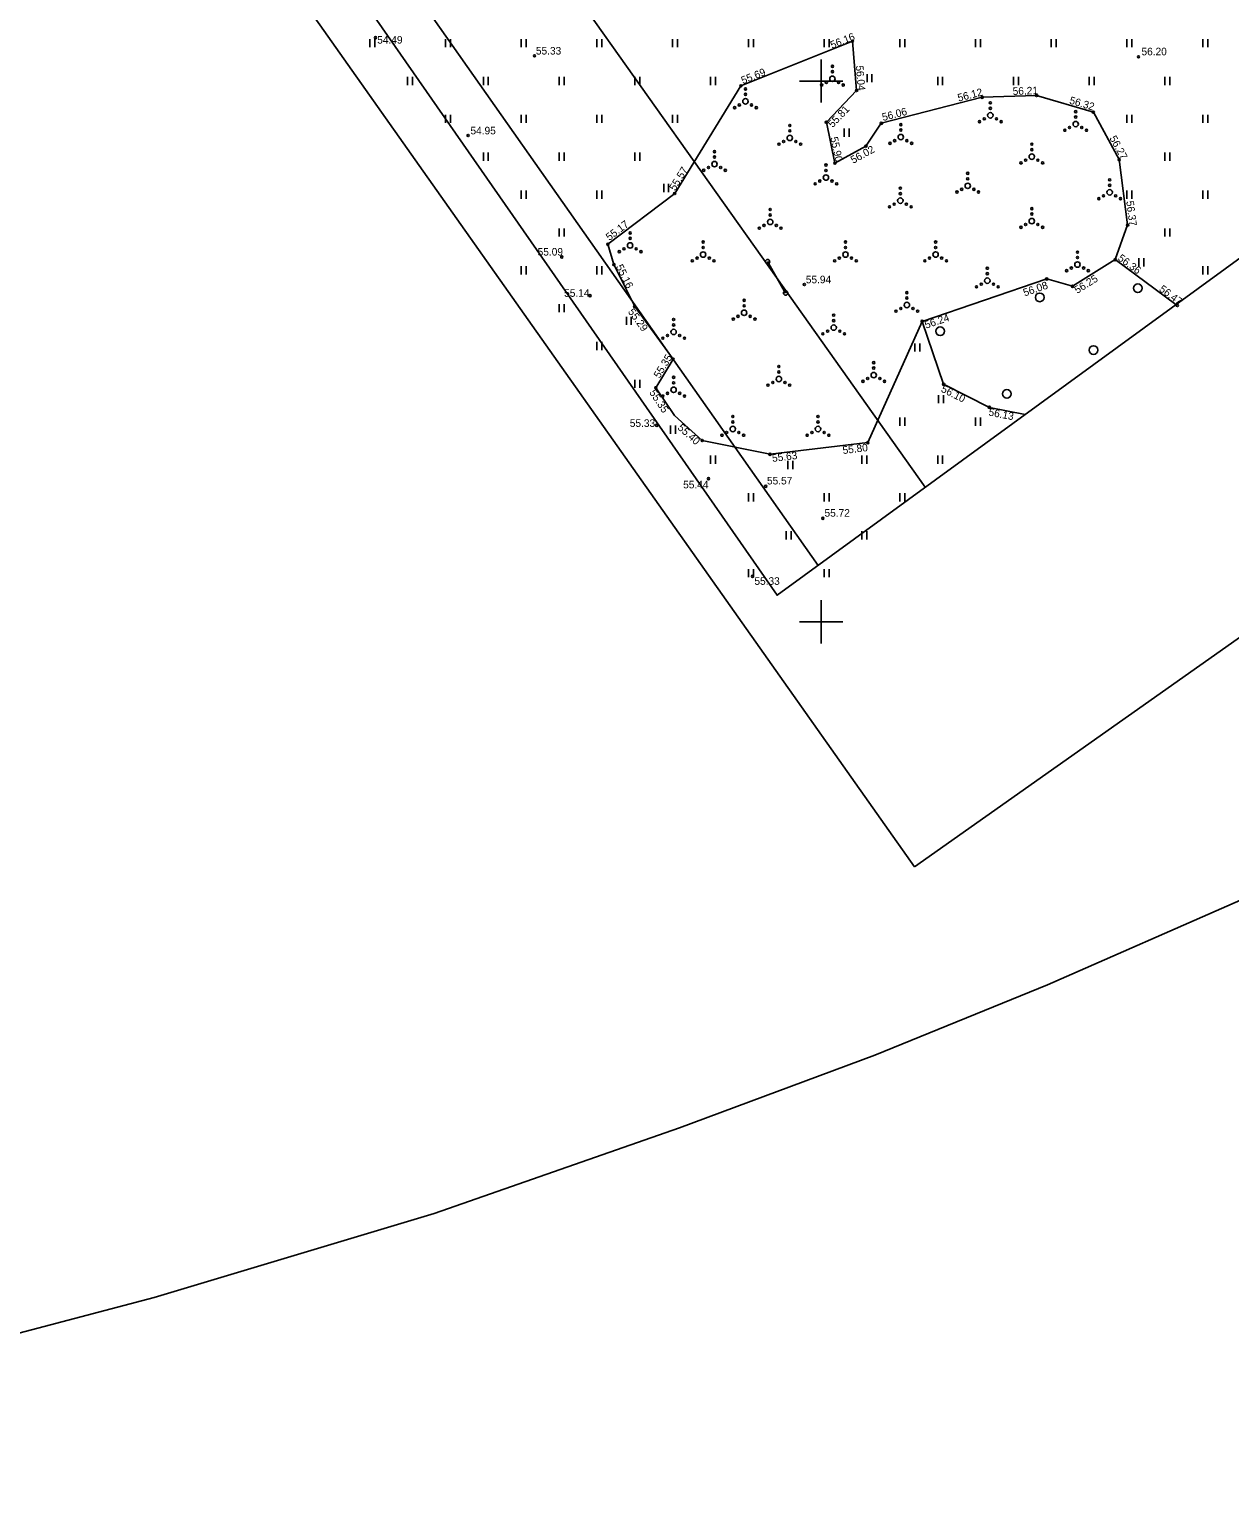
# Model space of a CAD drawing. Extents: x 634393 to 634838, y 6467669 to 6468027.
# Drawn here: x 634476.8 to 634587.8, y 6467668.9 to 6467804.8 of the extents above; entities that cross this region are included whole.
import ezdxf

# ---------------------------------------------------------------- set-up
doc = ezdxf.new("R2010")
doc.units = 0
for name, color, linetype in [('HALJASTUS', 7, 'Continuous'), ('KORGUS-EH2000', 7, 'Continuous'), ('KPOHULIIN', 7, 'Continuous'), ('MOOTPIIR', 7, 'Continuous'), ('PIIR', 7, 'Continuous'), ('POST', 7, 'Continuous'), ('VORK', 7, 'Continuous'), ('VORMISTUS', 7, 'Continuous')]:
    doc.layers.add(name, color=color, linetype=linetype)

msp = doc.modelspace()

# ---------------------------------------------------------------- linework, layer by layer
at = {"layer": 'HALJASTUS'}
for p, q in [((634508.27, 6467803.88), (634508.27, 6467803.12)), ((634508.73, 6467803.88), (634508.73, 6467803.12)), ((634515.27, 6467803.88), (634515.27, 6467803.12)), ((634515.73, 6467803.88), (634515.73, 6467803.12)), ((634522.27, 6467803.88), (634522.27, 6467803.12)), ((634522.73, 6467803.88), (634522.73, 6467803.12)), ((634529.27, 6467803.88), (634529.27, 6467803.12)), ((634529.73, 6467803.88), (634529.73, 6467803.12)), ((634536.27, 6467803.88), (634536.27, 6467803.12)), ((634536.73, 6467803.88), (634536.73, 6467803.12)), ((634543.27, 6467803.88), (634543.27, 6467803.12)), ((634543.73, 6467803.88), (634543.73, 6467803.12)), ((634550.27, 6467803.88), (634550.27, 6467803.12)), ((634550.73, 6467803.88), (634550.73, 6467803.12)), ((634557.27, 6467803.88), (634557.27, 6467803.12)), ((634557.73, 6467803.88), (634557.73, 6467803.12)), ((634564.27, 6467803.88), (634564.27, 6467803.12)), ((634564.73, 6467803.88), (634564.73, 6467803.12)), ((634571.27, 6467803.88), (634571.27, 6467803.12)), ((634571.73, 6467803.88), (634571.73, 6467803.12)), ((634578.27, 6467803.88), (634578.27, 6467803.12)), ((634578.73, 6467803.88), (634578.73, 6467803.12)), ((634585.27, 6467803.88), (634585.27, 6467803.12)), ((634585.73, 6467803.88), (634585.73, 6467803.12)), ((634511.77, 6467800.38), (634511.77, 6467799.62)), ((634512.23, 6467800.38), (634512.23, 6467799.62)), ((634518.77, 6467800.38), (634518.77, 6467799.62)), ((634519.23, 6467800.38), (634519.23, 6467799.62)), ((634525.77, 6467800.38), (634525.77, 6467799.62)), ((634526.23, 6467800.38), (634526.23, 6467799.62)), ((634532.77, 6467800.38), (634532.77, 6467799.62)), ((634533.23, 6467800.38), (634533.23, 6467799.62)), ((634539.77, 6467800.38), (634539.77, 6467799.62)), ((634540.23, 6467800.38), (634540.23, 6467799.62)), ((634554.24, 6467800.64), (634554.24, 6467799.88)), ((634554.69, 6467800.64), (634554.69, 6467799.88)), ((634560.77, 6467800.38), (634560.77, 6467799.62)), ((634561.23, 6467800.38), (634561.23, 6467799.62)), ((634567.77, 6467800.38), (634567.77, 6467799.62)), ((634568.23, 6467800.38), (634568.23, 6467799.62)), ((634574.77, 6467800.38), (634574.77, 6467799.62)), ((634575.23, 6467800.38), (634575.23, 6467799.62)), ((634581.77, 6467800.38), (634581.77, 6467799.62)), ((634582.23, 6467800.38), (634582.23, 6467799.62)), ((634515.27, 6467796.88), (634515.27, 6467796.12)), ((634515.73, 6467796.88), (634515.73, 6467796.12)), ((634522.27, 6467796.88), (634522.27, 6467796.12)), ((634522.73, 6467796.88), (634522.73, 6467796.12)), ((634529.27, 6467796.88), (634529.27, 6467796.12)), ((634529.73, 6467796.88), (634529.73, 6467796.12)), ((634536.27, 6467796.88), (634536.27, 6467796.12)), ((634536.73, 6467796.88), (634536.73, 6467796.12)), ((634578.27, 6467796.88), (634578.27, 6467796.12)), ((634578.73, 6467796.88), (634578.73, 6467796.12)), ((634585.27, 6467796.88), (634585.27, 6467796.12)), ((634585.73, 6467796.88), (634585.73, 6467796.12)), ((634552.14, 6467795.61), (634552.14, 6467794.85)), ((634552.6, 6467795.61), (634552.6, 6467794.85)), ((634518.77, 6467793.38), (634518.77, 6467792.62)), ((634519.23, 6467793.38), (634519.23, 6467792.62)), ((634525.77, 6467793.38), (634525.77, 6467792.62)), ((634526.23, 6467793.38), (634526.23, 6467792.62)), ((634532.77, 6467793.38), (634532.77, 6467792.62)), ((634533.23, 6467793.38), (634533.23, 6467792.62)), ((634581.77, 6467793.38), (634581.77, 6467792.62)), ((634582.23, 6467793.38), (634582.23, 6467792.62)), ((634522.27, 6467789.88), (634522.27, 6467789.12)), ((634522.73, 6467789.88), (634522.73, 6467789.12)), ((634529.27, 6467789.88), (634529.27, 6467789.12)), ((634529.73, 6467789.88), (634529.73, 6467789.12)), ((634535.45, 6467790.5), (634535.45, 6467789.74)), ((634535.9, 6467790.5), (634535.9, 6467789.74)), ((634578.27, 6467789.88), (634578.27, 6467789.12)), ((634578.73, 6467789.88), (634578.73, 6467789.12)), ((634585.27, 6467789.88), (634585.27, 6467789.12)), ((634585.73, 6467789.88), (634585.73, 6467789.12)), ((634525.77, 6467786.38), (634525.77, 6467785.62)), ((634526.23, 6467786.38), (634526.23, 6467785.62)), ((634581.77, 6467786.38), (634581.77, 6467785.62)), ((634582.23, 6467786.38), (634582.23, 6467785.62)), ((634522.27, 6467782.88), (634522.27, 6467782.12)), ((634522.73, 6467782.88), (634522.73, 6467782.12)), ((634529.27, 6467782.88), (634529.27, 6467782.12)), ((634529.73, 6467782.88), (634529.73, 6467782.12)), ((634579.38, 6467783.62), (634579.38, 6467782.86)), ((634579.83, 6467783.62), (634579.83, 6467782.86)), ((634585.27, 6467782.88), (634585.27, 6467782.12)), ((634585.73, 6467782.88), (634585.73, 6467782.12)), ((634525.77, 6467779.38), (634525.77, 6467778.62)), ((634526.23, 6467779.38), (634526.23, 6467778.62)), ((634531.99, 6467778.21), (634531.99, 6467777.45)), ((634532.44, 6467778.21), (634532.44, 6467777.45)), ((634529.27, 6467775.88), (634529.27, 6467775.12)), ((634529.73, 6467775.88), (634529.73, 6467775.12)), ((634558.66, 6467775.74), (634558.66, 6467774.98)), ((634559.12, 6467775.74), (634559.12, 6467774.98)), ((634532.77, 6467772.38), (634532.77, 6467771.62)), ((634533.23, 6467772.38), (634533.23, 6467771.62)), ((634560.85, 6467770.97), (634560.85, 6467770.21)), ((634561.31, 6467770.97), (634561.31, 6467770.21)), ((634557.27, 6467768.88), (634557.27, 6467768.12)), ((634557.73, 6467768.88), (634557.73, 6467768.12)), ((634564.27, 6467768.88), (634564.27, 6467768.12)), ((634564.73, 6467768.88), (634564.73, 6467768.12)), ((634536.07, 6467768.14), (634536.07, 6467767.38)), ((634536.53, 6467768.14), (634536.53, 6467767.38)), ((634539.77, 6467765.38), (634539.77, 6467764.62)), ((634540.23, 6467765.38), (634540.23, 6467764.62)), ((634546.91, 6467764.88), (634546.91, 6467764.12)), ((634547.37, 6467764.88), (634547.37, 6467764.12)), ((634553.77, 6467765.38), (634553.77, 6467764.62)), ((634554.23, 6467765.38), (634554.23, 6467764.62)), ((634560.77, 6467765.38), (634560.77, 6467764.62)), ((634561.23, 6467765.38), (634561.23, 6467764.62)), ((634543.27, 6467761.88), (634543.27, 6467761.12)), ((634543.73, 6467761.88), (634543.73, 6467761.12)), ((634550.27, 6467761.88), (634550.27, 6467761.12)), ((634550.73, 6467761.88), (634550.73, 6467761.12)), ((634557.27, 6467761.88), (634557.27, 6467761.12)), ((634557.73, 6467761.88), (634557.73, 6467761.12)), ((634546.77, 6467758.38), (634546.77, 6467757.62)), ((634547.23, 6467758.38), (634547.23, 6467757.62)), ((634553.77, 6467758.38), (634553.77, 6467757.62)), ((634554.23, 6467758.38), (634554.23, 6467757.62)), ((634543.27, 6467754.88), (634543.27, 6467754.12)), ((634543.73, 6467754.88), (634543.73, 6467754.12)), ((634550.27, 6467754.88), (634550.27, 6467754.12)), ((634550.73, 6467754.88), (634550.73, 6467754.12))]:
    msp.add_line(p, q, dxfattribs=at)
for points in [[(634577.19, 6467783.49), (634578.33, 6467786.69), (634577.55, 6467792.73), (634575.16, 6467797.12), (634569.92, 6467798.66), (634564.88, 6467798.5), (634555.56, 6467796.09), (634554.14, 6467793.98), (634551.27, 6467792.41), (634550.48, 6467796.19), (634553.28, 6467799.13), (634552.9, 6467803.68), (634542.58, 6467799.56), (634536.46, 6467789.6), (634530.28, 6467784.91), (634530.84, 6467783.03), (634532.76, 6467779.15), (634536.32, 6467774.28), (634534.72, 6467771.64), (634536.43, 6467769.06), (634539, 6467766.76), (634545.27, 6467765.49), (634554.32, 6467766.57), (634559.33, 6467777.78)], [(634582.8, 6467779.33), (634577.19, 6467783.49), (634573.23, 6467781.02), (634570.85, 6467781.7), (634559.33, 6467777.78), (634561.32, 6467771.96), (634565.55, 6467769.83), (634568.87, 6467769.18)]]:
    msp.add_lwpolyline(points, dxfattribs=at)
for centre, radius in [((634551.04, 6467800.21), 0.25), ((634551.04, 6467801.36), 0.1), ((634551.04, 6467800.86), 0.1), ((634543, 6467799.27), 0.1), ((634543, 6467798.77), 0.1), ((634550.04, 6467799.63), 0.1), ((634550.48, 6467799.88), 0.1), ((634551.61, 6467799.88), 0.1), ((634552.04, 6467799.63), 0.1), ((634542, 6467797.54), 0.1), ((634542.43, 6467797.79), 0.1), ((634543, 6467798.12), 0.25), ((634543.56, 6467797.79), 0.1), ((634544, 6467797.54), 0.1), ((634565.64, 6467797.98), 0.1), ((634565.64, 6467797.48), 0.1), ((634557.36, 6467795.97), 0.1), ((634564.64, 6467796.25), 0.1), ((634565.08, 6467796.5), 0.1), ((634565.64, 6467796.83), 0.25), ((634566.21, 6467796.5), 0.1), ((634566.64, 6467796.25), 0.1), ((634573.53, 6467796.02), 0.25), ((634573.53, 6467797.17), 0.1), ((634573.53, 6467796.67), 0.1), ((634547.1, 6467794.74), 0.25), ((634547.1, 6467795.89), 0.1), ((634547.1, 6467795.39), 0.1), ((634557.36, 6467794.82), 0.25), ((634557.36, 6467795.47), 0.1), ((634572.53, 6467795.45), 0.1), ((634572.96, 6467795.7), 0.1), ((634574.09, 6467795.7), 0.1), ((634574.53, 6467795.45), 0.1), ((634540.14, 6467793.47), 0.1), ((634546.1, 6467794.16), 0.1), ((634546.53, 6467794.41), 0.1), ((634547.66, 6467794.41), 0.1), ((634548.1, 6467794.16), 0.1), ((634556.36, 6467794.24), 0.1), ((634556.79, 6467794.49), 0.1), ((634557.92, 6467794.49), 0.1), ((634558.36, 6467794.24), 0.1), ((634569.47, 6467794.16), 0.1), ((634569.47, 6467793.66), 0.1), ((634539.58, 6467792), 0.1), ((634540.14, 6467792.32), 0.25), ((634540.14, 6467792.97), 0.1), ((634540.71, 6467792), 0.1), ((634550.44, 6467792.23), 0.1), ((634568.47, 6467792.43), 0.1), ((634568.9, 6467792.68), 0.1), ((634569.47, 6467793.01), 0.25), ((634570.03, 6467792.68), 0.1), ((634570.47, 6467792.43), 0.1), ((634539.14, 6467791.75), 0.1), ((634541.14, 6467791.75), 0.1), ((634549.87, 6467790.75), 0.1), ((634550.44, 6467791.08), 0.25), ((634550.44, 6467791.73), 0.1), ((634551, 6467790.75), 0.1), ((634563.55, 6467791.46), 0.1), ((634563.55, 6467790.96), 0.1), ((634576.67, 6467790.86), 0.1), ((634549.44, 6467790.5), 0.1), ((634551.44, 6467790.5), 0.1), ((634557.32, 6467790.09), 0.1), ((634557.32, 6467789.59), 0.1), ((634562.55, 6467789.74), 0.1), ((634562.99, 6467789.99), 0.1), ((634563.55, 6467790.31), 0.25), ((634564.12, 6467789.99), 0.1), ((634564.55, 6467789.74), 0.1), ((634576.1, 6467789.38), 0.1), ((634576.67, 6467789.71), 0.25), ((634576.67, 6467790.36), 0.1), ((634577.23, 6467789.38), 0.1), ((634545.29, 6467788.12), 0.1), ((634556.32, 6467788.37), 0.1), ((634556.75, 6467788.62), 0.1), ((634557.32, 6467788.94), 0.25), ((634557.88, 6467788.62), 0.1), ((634558.32, 6467788.37), 0.1), ((634569.47, 6467788.2), 0.1), ((634575.67, 6467789.13), 0.1), ((634577.67, 6467789.13), 0.1), ((634544.72, 6467786.65), 0.1), ((634545.29, 6467786.97), 0.25), ((634545.29, 6467787.62), 0.1), ((634545.85, 6467786.65), 0.1), ((634568.47, 6467786.48), 0.1), ((634568.9, 6467786.73), 0.1), ((634569.47, 6467787.05), 0.25), ((634569.47, 6467787.7), 0.1), ((634570.03, 6467786.73), 0.1), ((634570.47, 6467786.48), 0.1), ((634532.34, 6467785.95), 0.1), ((634532.34, 6467785.45), 0.1), ((634539.09, 6467785.11), 0.1), ((634544.29, 6467786.4), 0.1), ((634546.29, 6467786.4), 0.1), ((634552.25, 6467785.11), 0.1), ((634560.58, 6467785.11), 0.1), ((634531.34, 6467784.23), 0.1), ((634531.77, 6467784.48), 0.1), ((634532.34, 6467784.8), 0.25), ((634532.9, 6467784.48), 0.1), ((634533.34, 6467784.23), 0.1), ((634539.09, 6467783.96), 0.25), ((634539.09, 6467784.61), 0.1), ((634552.25, 6467783.96), 0.25), ((634552.25, 6467784.61), 0.1), ((634560.58, 6467783.96), 0.25), ((634560.58, 6467784.61), 0.1), ((634573.69, 6467784.18), 0.1), ((634538.09, 6467783.38), 0.1), ((634538.53, 6467783.63), 0.1), ((634539.66, 6467783.63), 0.1), ((634540.09, 6467783.38), 0.1), ((634551.25, 6467783.38), 0.1), ((634551.68, 6467783.63), 0.1), ((634552.81, 6467783.63), 0.1), ((634553.25, 6467783.38), 0.1), ((634559.58, 6467783.38), 0.1), ((634560.01, 6467783.63), 0.1), ((634561.14, 6467783.63), 0.1), ((634561.58, 6467783.38), 0.1), ((634565.36, 6467782.69), 0.1), ((634572.69, 6467782.46), 0.1), ((634573.13, 6467782.71), 0.1), ((634573.69, 6467783.03), 0.25), ((634573.69, 6467783.68), 0.1), ((634574.26, 6467782.71), 0.1), ((634574.69, 6467782.46), 0.1), ((634564.8, 6467781.22), 0.1), ((634565.36, 6467781.54), 0.25), ((634565.36, 6467782.19), 0.1), ((634565.93, 6467781.22), 0.1), ((634579.27, 6467780.84), 0.4), ((634542.88, 6467779.72), 0.1), ((634557.92, 6467780.44), 0.1), ((634557.92, 6467779.94), 0.1), ((634564.36, 6467780.97), 0.1), ((634566.36, 6467780.97), 0.1), ((634570.2, 6467780), 0.4), ((634542.88, 6467778.57), 0.25), ((634542.88, 6467779.22), 0.1), ((634551.16, 6467778.35), 0.1), ((634556.92, 6467778.72), 0.1), ((634557.36, 6467778.97), 0.1), ((634557.92, 6467779.29), 0.25), ((634558.49, 6467778.97), 0.1), ((634558.92, 6467778.72), 0.1), ((634536.36, 6467776.8), 0.25), ((634536.36, 6467777.95), 0.1), ((634536.36, 6467777.45), 0.1), ((634541.88, 6467777.99), 0.1), ((634542.31, 6467778.24), 0.1), ((634543.44, 6467778.24), 0.1), ((634543.88, 6467777.99), 0.1), ((634551.16, 6467777.2), 0.25), ((634551.16, 6467777.85), 0.1), ((634561.01, 6467776.86), 0.4), ((634535.36, 6467776.22), 0.1), ((634535.79, 6467776.47), 0.1), ((634536.92, 6467776.47), 0.1), ((634537.36, 6467776.22), 0.1), ((634550.16, 6467776.62), 0.1), ((634550.6, 6467776.87), 0.1), ((634551.73, 6467776.87), 0.1), ((634552.16, 6467776.62), 0.1), ((634575.17, 6467775.13), 0.4), ((634546.09, 6467773.6), 0.1), ((634546.09, 6467773.1), 0.1), ((634554.86, 6467772.81), 0.25), ((634554.86, 6467773.96), 0.1), ((634554.86, 6467773.46), 0.1), ((634536.36, 6467771.45), 0.25), ((634536.36, 6467772.6), 0.1), ((634536.36, 6467772.1), 0.1), ((634545.09, 6467771.88), 0.1), ((634545.53, 6467772.13), 0.1), ((634546.09, 6467772.45), 0.25), ((634546.66, 6467772.13), 0.1), ((634547.09, 6467771.88), 0.1), ((634553.86, 6467772.24), 0.1), ((634554.3, 6467772.49), 0.1), ((634555.43, 6467772.49), 0.1), ((634555.86, 6467772.24), 0.1), ((634535.36, 6467770.87), 0.1), ((634535.79, 6467771.12), 0.1), ((634536.92, 6467771.12), 0.1), ((634537.36, 6467770.87), 0.1), ((634567.17, 6467771.07), 0.4), ((634541.83, 6467768.98), 0.1), ((634549.71, 6467768.98), 0.1), ((634541.26, 6467767.5), 0.1), ((634541.83, 6467767.83), 0.25), ((634541.83, 6467768.48), 0.1), ((634542.39, 6467767.5), 0.1), ((634549.15, 6467767.5), 0.1), ((634549.71, 6467767.83), 0.25), ((634549.71, 6467768.48), 0.1), ((634550.28, 6467767.5), 0.1), ((634540.83, 6467767.25), 0.1), ((634542.83, 6467767.25), 0.1), ((634548.71, 6467767.25), 0.1), ((634550.71, 6467767.25), 0.1)]:
    msp.add_circle(centre, radius, dxfattribs=at)
at = {"layer": 'KORGUS-EH2000'}
for centre in [(634508.8, 6467804.01), (634552.9, 6467803.68), (634523.5, 6467802.33), (634579.33, 6467802.24), (634542.58, 6467799.56), (634553.28, 6467799.13), (634569.92, 6467798.66), (634564.88, 6467798.5), (634550.48, 6467796.19), (634555.56, 6467796.09), (634575.16, 6467797.12), (634517.36, 6467794.97), (634554.14, 6467793.98), (634551.27, 6467792.41), (634577.55, 6467792.73), (634536.46, 6467789.6), (634578.33, 6467786.69), (634526.02, 6467783.73), (634530.28, 6467784.91), (634530.84, 6467783.03), (634577.19, 6467783.49), (634548.45, 6467781.19), (634570.85, 6467781.7), (634573.23, 6467781.02), (634528.63, 6467780.15), (634532.76, 6467779.15), (634582.93, 6467779.24), (634559.33, 6467777.78), (634536.32, 6467774.28), (634534.72, 6467771.64), (634561.32, 6467771.96), (634565.55, 6467769.83), (634534.8, 6467768.16), (634539, 6467766.76), (634554.32, 6467766.57), (634545.27, 6467765.49), (634539.58, 6467763.23), (634544.87, 6467762.52), (634550.15, 6467759.57), (634543.65, 6467754.21)]:
    msp.add_circle(centre, 0.1, dxfattribs=at)
at = {"layer": 'KPOHULIIN'}
msp.add_line((634490.48, 6467839.45), (634549.71, 6467755.22), dxfattribs=at)
msp.add_lwpolyline([(634559.61, 6467762.44), (634545.88, 6467781.84), (634502.07, 6467843.58), (634499.55, 6467847.48)], dxfattribs=at)
at = {"layer": 'MOOTPIIR'}
msp.add_lwpolyline([(634487.17, 6467836.9), (634545.93, 6467752.46), (634681.97, 6467851.6), (634682.98, 6467894.64), (634674.03, 6467902.48), (634688.99, 6467927.64), (634680.21, 6467933.59), (634664.44, 6467924.08), (634570.62, 6467898.97)], close=True, dxfattribs=at)
at = {"layer": 'PIIR'}
msp.add_lwpolyline([(634588.77, 6467724.25), (634570.93, 6467716.43), (634554.95, 6467709.93), (634536.89, 6467703.21), (634514.22, 6467695.28), (634488.34, 6467687.53), (634466.22, 6467681.7), (634443.64, 6467676.53), (634418.35, 6467671.72), (634402.16, 6467668.93), (634393.38, 6467760.56), (634421.5, 6467958.63), (634473.16, 6467951.29), (634465.82, 6467906.78), (634481.21, 6467888.33), (634486.53, 6467928.08), (634513.89, 6467934.08), (634536.15, 6467985.46), (634617.7, 6467944.87)], dxfattribs=at)
at = {"layer": 'POST'}
msp.add_line((634545.05, 6467783.3), (634546.71, 6467780.39), dxfattribs=at)
for centre in [(634545.05, 6467783.3), (634546.71, 6467780.39)]:
    msp.add_circle(centre, 0.2, dxfattribs=at)
at = {"layer": 'VORK'}
for p, q in [((634550, 6467802), (634550, 6467798)), ((634548, 6467800), (634552, 6467800)), ((634550, 6467752), (634550, 6467748)), ((634548, 6467750), (634552, 6467750))]:
    msp.add_line(p, q, dxfattribs=at)
at = {"layer": 'VORMISTUS'}
msp.add_lwpolyline([(634558.63, 6467727.33), (634478.75, 6467840.48), (634664.95, 6467971.93), (634744.83, 6467858.78)], close=True, dxfattribs=at)

# ---------------------------------------------------------------- texts
at = {"layer": 'KORGUS-EH2000'}
for s, rotation, p in [('56.16', 21.7602, (634551.01, 6467802.97)), ('55.69', 21.7602, (634542.77, 6467799.7)), ('56.04', 274.8637, (634553.2, 6467801.42)), ('56.12', 14.4751, (634562.71, 6467798.09)), ('56.21', 1.8062, (634567.71, 6467798.71)), ('55.81', 46.3475, (634551.06, 6467795.64)), ('56.06', 14.4751, (634555.73, 6467796.3)), ('56.32', 343.6626, (634572.89, 6467797.92)), ('55.90', 281.7949, (634550.85, 6467794.77)), ('56.27', 298.5492, (634576.63, 6467794.72)), ('56.02', 28.7096, (634552.96, 6467792.34)), ('55.57', 58.4526, (634536.5, 6467789.79)), ('56.37', 277.2955, (634578.2, 6467788.88)), ('55.17', 37.174, (634530.42, 6467785.2)), ('56.36', 323.4996, (634577.36, 6467783.49)), ('55.16', 296.3578, (634531, 6467782.84)), ('56.08', 18.8024, (634568.81, 6467780.08)), ('56.25', 31.8818, (634573.67, 6467780.31)), ('56.47', 323.4996, (634581.18, 6467780.63)), ('55.29', 306.1432, (634532.1, 6467778.66)), ('56.24', 18.8024, (634559.7, 6467777.09)), ('55.35', 58.692, (634535.06, 6467772.46)), ('56.10', 333.343, (634561.02, 6467771.3)), ('55.35', 303.4895, (634534.08, 6467771.19)), ('56.13', 348.9609, (634565.43, 6467769.08)), ('55.40', 318.1336, (634536.67, 6467767.86)), ('55.80', 6.7771, (634552.02, 6467765.51)), ('55.63', 6.7771, (634545.5, 6467764.78))]:
    msp.add_text(s, height=0.7, rotation=rotation, dxfattribs=at).set_placement(p)
for s, p in [('54.49', (634508.96, 6467803.46)), ('55.33', (634523.63, 6467802.45)), ('56.20', (634579.61, 6467802.38)), ('54.95', (634517.58, 6467795.07)), ('55.09', (634523.79, 6467783.86)), ('55.94', (634548.58, 6467781.3)), ('55.14', (634526.24, 6467780.05)), ('55.33', (634532.31, 6467768.02)), ('55.44', (634537.24, 6467762.34)), ('55.57', (634544.99, 6467762.7)), ('55.72', (634550.31, 6467759.72)), ('55.33', (634543.83, 6467753.42))]:
    msp.add_text(s, height=0.7, dxfattribs=at).set_placement(p)

doc.saveas('drawing.dxf')
